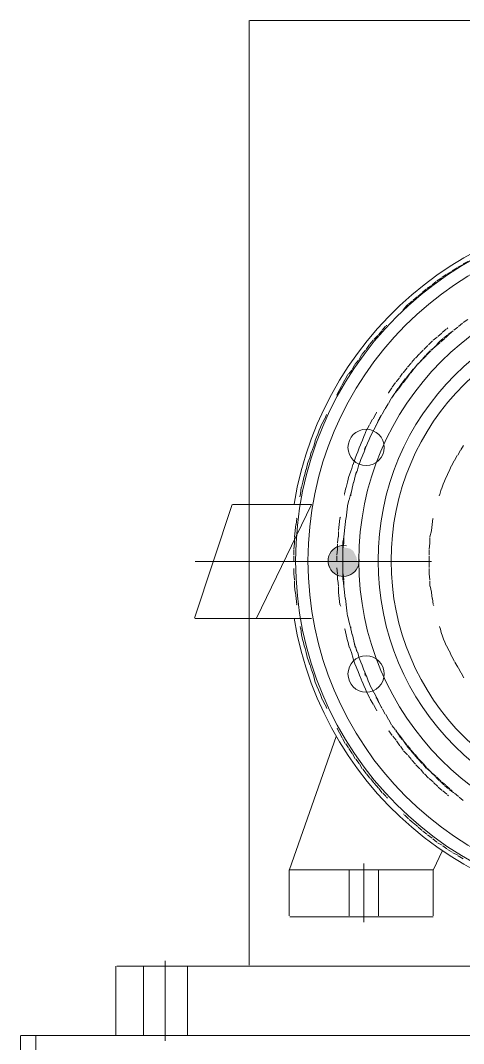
# Model space of a CAD drawing. Header units: millimetres. Extents: x 163705 to 1616509, y 81827 to 302547.
# Drawn here: x 1445265 to 1445490, y 143369 to 143887 of the extents above; entities that cross this region are included whole.
import ezdxf

# ---------------------------------------------------------------- set-up
doc = ezdxf.new("R2010")
doc.units = ezdxf.units.MM
doc.header["$LTSCALE"] = 10
doc.linetypes.add('CENTER2', pattern=[28.575, 19.05, -3.175, 3.175, -3.175])
doc.layers.add('1-中心线', color=1, linetype='CENTER2', lineweight=0)
doc.layers.add('1-设备轮廓', color=2, linetype='Continuous', lineweight=18)

# ---------------------------------------------------------------- blocks, each defined once
blk = doc.blocks.new('2PG64对辊机-侧视图')
blk.add_hatch(color=256).paths.add_polyline_path([(3115.37, 545.48), (3116.54, 545.48), (3118.89, 546.25), (3120.83, 547.42), (3122, 548.99), (3123.18, 550.94), (3123.18, 553.28), (3123.18, 555.62), (3122, 557.57), (3120.83, 559.13), (3118.89, 560.7), (3116.54, 561.09), (3115.37, 561.48), (3115.37, 560.3), (3113.42, 559.92), (3111.86, 559.53), (3110.3, 558.36), (3109.52, 556.79), (3108.73, 555.23), (3108.35, 553.28), (3107.18, 553.28), (3107.56, 551.33), (3108.35, 549.38), (3109.52, 547.82), (3111.47, 546.25), (3113.42, 545.48)])
for points in [[(3162.8, 827.09), (2767.78, 827.09), (2767.78, 348.56)], [(3163.19, 827.09), (3163.19, 348.56)], [(3054.68, 703.75), (3052.28, 704.98)], [(3057.41, 702.19), (3055.01, 703.41)], [(3060.14, 700.24), (3057.72, 701.87)], [(3062.87, 698.67), (3060.48, 699.9)], [(3065.22, 697.12), (3063.2, 698.35)], [(3067.95, 695.16), (3065.53, 696.8)], [(3070.29, 693.21), (3068.25, 694.87)], [(3073.02, 691.26), (3070.6, 692.9)], [(3075.36, 689.31), (3073.32, 690.96)], [(3077.7, 687.36), (3075.66, 689.01)], [(3080.05, 685.4), (3078.01, 687.06)], [(3082.39, 683.46), (3080.35, 685.1)], [(3084.73, 681.12), (3082.67, 683.18)], [(3085.12, 680.72), (3085.01, 680.84)], [(3054.68, 674.09), (3052.26, 675.72)], [(3057.02, 672.13), (3054.98, 673.79)], [(3059.36, 670.18), (3057.32, 671.83)], [(3062.09, 668.23), (3059.68, 669.86)], [(3061.31, 668.62), (3060.47, 669.08)], [(3062.87, 670.96), (3062.37, 671.47)], [(3065.22, 669.01), (3063.18, 670.66)], [(3067.56, 667.06), (3065.52, 668.71)], [(3093.71, 672.52), (3093.28, 672.57)], [(3095.66, 670.18), (3093.96, 672.28)], [(3097.61, 667.84), (3095.91, 669.94)], [(3063.65, 666.28), (3061.59, 668.35)], [(3064.43, 666.28), (3062.39, 667.93)], [(3065.99, 664.32), (3063.95, 665.98)], [(3066.78, 664.32), (3064.73, 665.98)], [(3068.33, 662.38), (3066.29, 664.03)], [(3068.73, 661.99), (3067.03, 664.08)], [(3069.9, 665.11), (3067.85, 666.76)], [(3072.24, 662.77), (3070.17, 664.83)], [(3099.95, 665.5), (3097.89, 667.57)], [(3101.91, 663.16), (3100.21, 665.25)], [(3070.68, 660.04), (3068.61, 662.1)], [(3071.07, 660.04), (3069.02, 661.69)], [(3073.02, 657.69), (3070.96, 659.76)], [(3073.41, 657.69), (3071.35, 659.76)], [(3074.59, 660.42), (3072.52, 662.49)], [(3076.53, 658.48), (3074.86, 660.15)], [(3078.87, 656.13), (3076.81, 658.2)], [(3103.86, 660.42), (3102.13, 662.93)], [(3105.81, 658.08), (3104.11, 660.17)], [(3074.97, 655.74), (3073.3, 657.42)], [(3075.36, 655.35), (3073.66, 657.44)], [(3077.32, 653.4), (3075.25, 655.47)], [(3077.7, 653.01), (3075.64, 655.08)], [(3079.27, 651.05), (3077.57, 653.15)], [(3080.83, 653.79), (3079.13, 655.88)], [(3082.78, 651.45), (3081.08, 653.54)], [(3107.37, 655.35), (3106, 657.89)], [(3109.32, 653.01), (3107.62, 655.1)], [(3079.66, 650.67), (3077.95, 652.76)], [(3081.22, 648.71), (3079.51, 650.81)], [(3081.61, 648.32), (3079.91, 650.42)], [(3083.17, 645.98), (3081.45, 648.49)], [(3083.56, 645.98), (3081.86, 648.07)], [(3085.12, 648.71), (3083.03, 651.19)], [(3086.68, 646.37), (3085.34, 648.5)], [(3110.88, 650.28), (3109.52, 652.81)], [(3112.84, 647.94), (3111.13, 650.03)], [(3114.4, 645.2), (3113.03, 647.74)], [(3085.12, 643.64), (3083.42, 645.73)], [(3085.51, 643.64), (3083.81, 645.73)], [(3087.07, 640.91), (3085.35, 643.42)], [(3087.46, 640.91), (3085.74, 643.42)], [(3088.63, 644.03), (3086.94, 646.13)], [(3090.59, 641.3), (3088.86, 643.81)], [(3115.95, 642.47), (3114.59, 645.01)], [(3087.68, 640.69), (3089.03, 638.57), (3087.32, 640.66)], [(3090.2, 636.61), (3089.23, 638.37)], [(3090.97, 635.84), (3089.25, 638.34)], [(3090.82, 641.08), (3092.54, 638.57), (3092.65, 638.45)], [(3117.52, 639.74), (3116.15, 642.27)], [(3118.69, 637.4), (3117.69, 639.57)], [(3092.54, 633.1), (3091.17, 635.64)], [(3094.1, 630.37), (3092.73, 632.91)], [(3095.66, 627.64), (3094.29, 630.18)], [(3097.22, 624.9), (3095.85, 627.45)], [(3097.22, 625.3), (3096.25, 627.04)], [(3098.78, 628.03), (3098.57, 628.63)], [(3100.34, 625.3), (3098.98, 627.83)], [(3124.54, 625.69), (3123.91, 627.5)], [(3098.4, 622.56), (3097.38, 625.14)], [(3098.78, 622.17), (3097.42, 624.71)], [(3099.95, 619.83), (3098.59, 622.37)], [(3099.17, 622.17), (3099.17, 622.17)], [(3101.91, 622.56), (3100.54, 625.1)], [(3103.47, 619.83), (3102.1, 622.37)], [(3126.11, 622.96), (3124.73, 625.49)], [(3127.28, 620.23), (3126.26, 622.8)], [(3101.51, 616.71), (3100.13, 619.66)], [(3104.64, 617.1), (3103.62, 619.68)], [(3105.81, 613.97), (3104.78, 616.96)], [(3128.45, 617.1), (3127.41, 620.08)], [(3129.62, 614.37), (3128.6, 616.95)], [(3055.85, 609.69), (3054.5, 611.81)], [(3102.68, 613.97), (3101.67, 616.55)], [(3103.86, 611.24), (3102.84, 613.82)], [(3104.24, 610.86), (3104.03, 611.46)], [(3106.98, 611.24), (3105.96, 613.82)], [(3130.4, 611.24), (3129.71, 614.27)], [(3057.41, 606.95), (3056.04, 609.49)], [(3058.97, 604.22), (3057.6, 606.75)], [(3105.03, 608.12), (3103.99, 611.11)], [(3104.64, 609.69), (3104.37, 610.73)], [(3106.2, 605.39), (3105.18, 607.97)], [(3108.15, 608.12), (3107.12, 611.11)], [(3109.32, 605.39), (3108.3, 607.97)], [(3131.57, 608.51), (3130.55, 611.09)], [(3132.35, 605.39), (3131.67, 608.42)], [(3060.53, 601.49), (3059.16, 604.02)], [(3061.7, 598.76), (3060.68, 601.33)], [(3107.37, 602.26), (3106.33, 605.25)], [(3108.15, 599.53), (3107.48, 602.16)], [(3110.49, 602.26), (3109.46, 605.25)], [(3111.27, 599.53), (3110.6, 602.16)], [(3133.52, 602.66), (3132.5, 605.24)], [(3134.3, 599.53), (3133.61, 602.57)], [(3063.26, 595.63), (3061.88, 598.58)], [(3108.66, 598.63), (3109.32, 596.42), (3108.29, 599.4)], [(3112.44, 596.42), (3111.41, 599.4)], [(3113.22, 593.29), (3112.54, 596.31)], [(3135.08, 596.42), (3134.4, 599.44)], [(3135.86, 593.29), (3135.18, 596.31)], [(3064.43, 592.9), (3063.41, 595.48)], [(3065.6, 589.78), (3064.57, 592.77)], [(3114.01, 590.56), (3113.33, 593.18)], [(3136.65, 590.56), (3135.97, 593.18)], [(3066.39, 587.05), (3065.71, 589.67)], [(3066.78, 586.26), (3066.56, 586.87)], [(3111.67, 586.26), (3111.67, 587.05), (3110.98, 590.07)], [(3111.67, 587.43), (3110.99, 590.06)], [(3112.44, 584.31), (3111.77, 586.94)], [(3114.78, 587.43), (3114.1, 590.46)], [(3114.78, 586.65), (3114.78, 587.05)], [(3137.03, 587.43), (3136.69, 590.51)], [(3137.42, 585.88), (3137.13, 587.34)], [(3113.22, 581.19), (3112.54, 584.22)], [(3113.61, 578.07), (3113.27, 581.14)], [(3159.5, 524.37), (3131.57, 581.97), (3171.38, 581.97)], [(3171.77, 581.97), (3190.78, 524.32)], [(3114.01, 574.95), (3113.66, 578.02)], [(3117.13, 574.95), (3116.91, 575.55)], [(3069.9, 574.95), (3069.79, 575.05)], [(3070.29, 571.82), (3069.94, 574.9)], [(3070.68, 568.7), (3070.34, 571.77)], [(3114.01, 574.95), (3114.01, 574.95)], [(3117.52, 571.82), (3117.18, 574.9)], [(3117.91, 568.7), (3117.56, 571.77)], [(3138.99, 574.95), (3139.1, 574.83)], [(3139.38, 571.82), (3139.03, 574.9)], [(3139.76, 568.7), (3139.43, 571.77)], [(3071.46, 565.58), (3070.77, 568.6)], [(3071.46, 562.45), (3071.46, 565.18)], [(3115.18, 562.45), (3115.18, 565.18)], [(3115.57, 562.45), (3115.22, 565.53)], [(3117.91, 565.58), (3117.91, 568.31)], [(3118.3, 562.45), (3117.96, 565.53)], [(3140.16, 565.58), (3139.81, 568.65)], [(3140.16, 562.45), (3140.16, 565.18)], [(3071.85, 559.33), (3071.51, 562.4)], [(3115.57, 562.07), (3115.57, 559.33), (3115.22, 562.4)], [(3115.57, 563.24), (3115.57, 543.72), (3115.57, 546.45)], [(3118.3, 559.33), (3118.3, 562.07)], [(3140.55, 559.33), (3140.2, 562.4)], [(3071.85, 556.21), (3071.85, 558.94)], [(3071.85, 553.08), (3071.85, 555.82)], [(3118.69, 556.21), (3118.35, 559.28)], [(3118.69, 553.08), (3118.69, 555.82)], [(3140.55, 556.21), (3140.55, 558.94)], [(3140.55, 553.08), (3140.55, 555.82)], [(3071.85, 549.97), (3071.85, 552.7)], [(3071.85, 546.84), (3071.85, 549.57)], [(3118.3, 546.84), (3118.64, 549.92)], [(3140.55, 546.84), (3140.55, 549.57)], [(3071.46, 543.72), (3071.8, 546.79)], [(3115.18, 543.72), (3115.52, 546.79)], [(3118.3, 543.72), (3118.3, 546.45)], [(3140.16, 543.72), (3140.5, 546.79)], [(3070.68, 537.47), (3071.37, 540.5)], [(3071.46, 540.6), (3071.46, 543.33)], [(3115.52, 543.67), (3115.18, 540.6), (3115.18, 543.33)], [(3117.91, 540.6), (3118.25, 543.67)], [(3117.91, 537.47), (3117.91, 540.2)], [(3139.76, 537.47), (3140.11, 540.55)], [(3140.16, 540.6), (3140.16, 543.33)], [(3069.9, 531.23), (3070.24, 534.3)], [(3070.29, 534.35), (3070.63, 537.42)], [(3114.01, 531.23), (3114.35, 534.3), (3114.01, 531.23), (3114.12, 531.11)], [(3117.13, 531.23), (3117.47, 534.3)], [(3117.52, 534.35), (3117.86, 537.42)], [(3139.33, 534.3), (3138.99, 531.23), (3139.1, 531.11)], [(3139.38, 534.35), (3139.72, 537.42)], [(3069.51, 530.84), (3069.62, 530.95)], [(3113.61, 528.1), (3113.96, 531.18)], [(3116.74, 530.45), (3116.95, 531.06)], [(3112.44, 522.25), (3113.13, 525.28)], [(3113.22, 525.37), (3113.56, 528.05)], [(3131.57, 524.2), (3190.51, 524.2)], [(3065.6, 516.39), (3066.29, 519.42)], [(3066.39, 519.52), (3066.6, 520.12)], [(3112.35, 522.15), (3111.67, 519.13), (3111.67, 519.91)], [(3114.01, 516), (3114.69, 519.04)], [(3114.78, 519.13), (3114.78, 519.13)], [(3136.65, 516), (3136.98, 519.08)], [(3137.03, 519.13), (3137.3, 520.18)], [(3063.26, 510.54), (3064.28, 513.12)], [(3064.43, 513.27), (3065.47, 516.26)], [(3113.22, 512.89), (3113.91, 515.91)], [(3135.86, 512.89), (3136.55, 515.91)], [(3061.7, 507.81), (3063.07, 510.35)], [(3108.15, 507.03), (3109.17, 509.61)], [(3108.54, 507.42), (3109.22, 510.04)], [(3109.32, 509.76), (3110.01, 512.79)], [(3109.32, 510.15), (3109.99, 512.78)], [(3111.27, 507.03), (3112.29, 509.61)], [(3112.44, 509.76), (3113.13, 512.79)], [(3134.3, 507.03), (3134.97, 509.65)], [(3135.08, 509.76), (3135.77, 512.79)], [(3058.97, 502.35), (3060.34, 504.88)], [(3060.53, 505.08), (3061.55, 507.66)], [(3106.2, 501.17), (3107.22, 503.75)], [(3107.37, 503.91), (3108.06, 506.93)], [(3109.32, 500.78), (3110.36, 503.77)], [(3110.49, 503.91), (3111.18, 506.93)], [(3132.35, 500.78), (3133.38, 503.77)], [(3133.52, 503.91), (3134.21, 506.93)], [(3055.85, 496.88), (3057.21, 499.41)], [(3057.41, 499.61), (3058.78, 502.15)], [(3103.86, 495.32), (3104.88, 497.9)], [(3105.03, 498.05), (3106.06, 501.04)], [(3106.98, 494.92), (3108.02, 497.91)], [(3108.15, 498.05), (3109.17, 500.63)], [(3130.4, 494.92), (3131.43, 497.91)], [(3131.57, 498.05), (3132.24, 500.67)], [(3054.29, 494.15), (3055.65, 496.68)], [(3102.68, 492.19), (3103.72, 495.18)], [(3103.86, 494.92), (3103.97, 495.04)], [(3104.24, 495.32), (3104.52, 496.37)], [(3105.81, 492.19), (3106.82, 494.77)], [(3129.62, 491.81), (3130.3, 494.83)], [(3099.95, 486.73), (3101.32, 489.27)], [(3101.51, 489.46), (3102.53, 492.04)], [(3103.47, 486.73), (3104.48, 489.31)], [(3104.64, 489.46), (3105.65, 492.04)], [(3127.28, 486.34), (3128.29, 488.92)], [(3128.45, 489.08), (3129.46, 491.65)], [(3098.59, 483.8), (3097.22, 481.27), (3098.24, 483.85)], [(3098.4, 484), (3099.76, 486.54)], [(3098.78, 484), (3098.9, 484.11)], [(3100.34, 480.88), (3101.71, 483.41)], [(3101.91, 483.61), (3103.3, 486.55)], [(3124.54, 480.48), (3125.91, 483.03)], [(3126.11, 483.22), (3127.14, 486.2)], [(3094.1, 475.8), (3095.46, 478.34)], [(3095.66, 478.54), (3097.03, 481.07)], [(3096.05, 478.92), (3097.04, 481.09)], [(3098.4, 477.36), (3098.61, 477.97)], [(3098.78, 478.14), (3100.15, 480.68)], [(3123.76, 478.54), (3124.4, 480.34)], [(3090.97, 470.34), (3092.35, 472.87)], [(3092.54, 473.07), (3093.91, 475.6)], [(3087.07, 465.27), (3088.77, 467.36)], [(3087.46, 465.27), (3088.83, 467.8)], [(3089.03, 468), (3090.73, 470.09)], [(3089.03, 467.61), (3090, 469.35)], [(3090.59, 464.87), (3092.31, 467.38)], [(3092.54, 467.61), (3092.54, 467.61)], [(3117.52, 466.44), (3118.51, 468.6)], [(3083.17, 460.19), (3084.87, 462.28)], [(3083.56, 460.19), (3085.28, 462.69)], [(3085.12, 462.53), (3086.85, 465.04)], [(3085.51, 462.92), (3087.22, 465.01)], [(3086.68, 459.8), (3088.41, 462.31)], [(3088.63, 462.53), (3090.33, 464.62)], [(3114.4, 460.97), (3115.76, 463.51)], [(3115.95, 463.7), (3117.33, 466.24)], [(3119.08, 464.48), (3142.76, 397.08)], [(3079.27, 455.5), (3080.97, 457.6)], [(3079.66, 455.5), (3081.36, 457.6)], [(3081.22, 457.84), (3082.92, 459.94)], [(3081.61, 457.84), (3083.31, 459.94)], [(3082.78, 455.11), (3084.84, 457.18)], [(3085.12, 457.46), (3086.47, 459.58)], [(3110.88, 455.9), (3112.61, 458.4)], [(3112.84, 458.63), (3114.18, 460.75)], [(3074.97, 450.82), (3077.04, 452.89)], [(3075.36, 450.82), (3077.43, 452.89)], [(3077.32, 453.16), (3079.02, 455.26)], [(3077.7, 453.16), (3079.41, 455.26)], [(3078.87, 450.43), (3080.58, 452.52)], [(3080.83, 452.77), (3082.53, 454.86)], [(3107.37, 450.82), (3109.07, 452.92)], [(3109.32, 453.16), (3110.69, 455.7)], [(3068.33, 444.19), (3070.38, 445.84)], [(3068.73, 444.19), (3070.79, 446.25)], [(3070.68, 446.14), (3072.75, 448.2)], [(3071.07, 446.53), (3073.11, 448.18)], [(3073.02, 448.48), (3074.72, 450.57)], [(3073.41, 448.48), (3075.11, 450.57)], [(3074.59, 445.75), (3076.28, 447.84)], [(3076.53, 448.09), (3078.6, 450.16)], [(3103.86, 445.75), (3105.56, 447.84)], [(3105.81, 448.09), (3107.18, 450.63)], [(3063.65, 439.89), (3065.7, 441.54)], [(3064.43, 439.89), (3066.5, 441.96)], [(3065.99, 441.84), (3068.06, 443.91)], [(3066.78, 442.23), (3068.45, 443.91)], [(3067.56, 439.11), (3069.62, 441.18)], [(3069.9, 441.46), (3071.94, 443.11)], [(3072.24, 443.4), (3074.31, 445.47)], [(3097.61, 438.33), (3099.7, 440.81)], [(3099.95, 441.06), (3101.66, 443.15)], [(3101.91, 443.4), (3103.6, 445.49)], [(3057.02, 434.03), (3059.06, 435.69)], [(3059.36, 435.99), (3061.77, 437.62)], [(3060.14, 436.77), (3061.04, 437.66)], [(3061.31, 437.94), (3063.36, 439.59)], [(3062.09, 437.94), (3064.13, 439.59)], [(3062.87, 435.21), (3064.91, 436.86)], [(3065.22, 437.16), (3067.26, 438.81)], [(3093.71, 434.03), (3095.39, 435.72)], [(3095.66, 435.99), (3097.36, 438.08)], [(3054.68, 432.09), (3056.72, 433.74)], [(3062.09, 434.43), (3062.59, 434.93)], [(3092.93, 433.26), (3093.43, 433.76)], [(3084.73, 425.06), (3084.84, 425.18)], [(3077.7, 418.82), (3079.74, 420.47)], [(3080.05, 420.76), (3082.09, 422.42)], [(3082.39, 422.72), (3084.46, 424.78)], [(3070.29, 412.96), (3072.7, 414.59)], [(3073.02, 414.91), (3075.07, 416.56)], [(3075.36, 416.86), (3077.4, 418.52)], [(3065.22, 409.45), (3067.61, 410.67)], [(3067.95, 411.01), (3069.99, 412.66)], [(3057.41, 404.38), (3059.8, 405.6)], [(3060.14, 405.93), (3062.54, 407.16)], [(3062.87, 407.49), (3064.91, 409.15)], [(3065.22, 406.32), (3069.72, 397.13)], [(3054.68, 402.42), (3057.09, 404.05)], [(3105.03, 400.08), (3105.03, 370.41)], [(3069.9, 373.54), (3069.9, 396.95), (3142.5, 396.95)], [(3097.61, 396.95), (3097.61, 373.54)], [(3112.44, 396.95), (3112.44, 373.54)], [(3142.89, 396.95), (3142.89, 373.54)], [(3069.9, 373.14), (3142.5, 373.14)], [(2700.26, 348.16), (3230.32, 348.16)], [(3194.41, 348.16), (3194.41, 313.42)], [(3216.66, 348.16), (3216.66, 313.42)], [(3230.72, 348.16), (3230.72, 313.42)], [(1878.63, 313.04), (3278.72, 313.04)], [(3230.72, 313.04), (2700.65, 313.04)], [(3271.31, 313.04), (3271.31, 0.39)], [(3279.11, 313.04), (3279.11, 0.39)]]:
    blk.add_lwpolyline(points)
for points in [[(3109.42, 596.31), (3110.1, 593.29)], [(3110.2, 593.2), (3110.88, 590.16)], [(3114.05, 574.9), (3114.4, 571.82)], [(3114.45, 571.77), (3114.78, 568.7)], [(3114.83, 568.65), (3115.18, 565.58)], [(3115.57, 558.94), (3115.57, 556.21)], [(3115.57, 555.82), (3115.57, 553.08)], [(3115.57, 549.57), (3115.57, 546.84)], [(3115.13, 540.55), (3114.78, 537.47)], [(3114.74, 537.42), (3114.4, 534.35)], [(3111.57, 519.04), (3110.88, 516)], [(3110.79, 515.91), (3110.1, 512.89)]]:
    blk.add_lwpolyline(points, close=True)
for centre, radius in [((2964.9, 553.48), 174.67), ((2964.9, 553.48), 168.43), ((2964.9, 553.48), 142.66), ((2964.9, 553.48), 132.91), ((2964.9, 553.48), 126.27), ((3103.86, 610.86), 9.18), ((3103.86, 496.1), 9.18)]:
    blk.add_circle(centre, radius)
for centre, radius, start, end in [((2965.16, 553.29), 177.56, 9.3613, 350.6356), ((3115.28, 553.37), 7.85, 169.1886, 100.7461)]:
    blk.add_arc(centre, radius, start, end)
at = {"layer": '1-中心线'}
blk.add_line((2784.96, 553.08), (3190.51, 553.08), dxfattribs=at)
blk.add_lwpolyline([(3205.73, 350.9), (3205.73, 310.31)], dxfattribs=at)

msp = doc.modelspace()

# ---------------------------------------------------------------- block references
at = {"layer": '1-设备轮廓', "xscale": -1}
msp.add_blockref('2PG64对辊机-侧视图', (1448544.595, 143059.632), dxfattribs=at)

doc.saveas('drawing.dxf')
